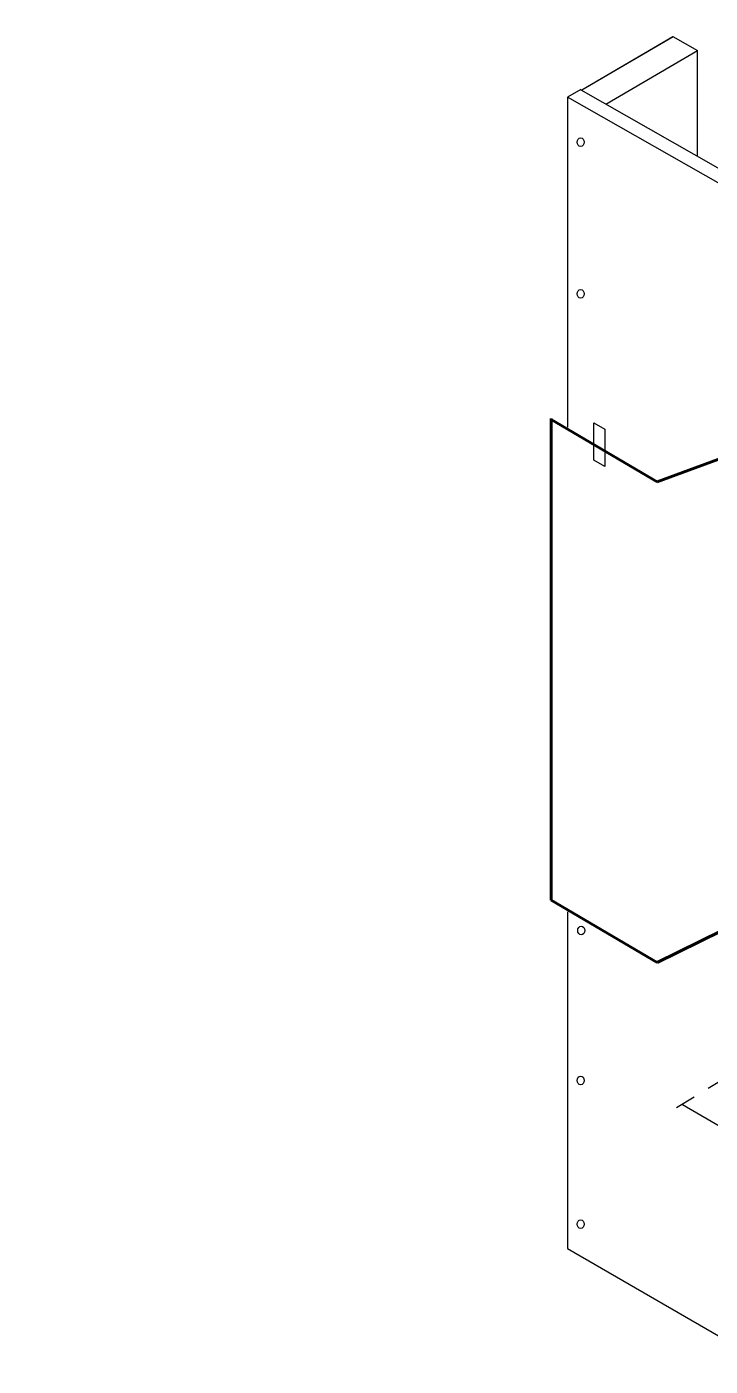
# Model space of a CAD drawing. Extents: x -1337 to 5791, y -3809 to 1769.
# Drawn here: x 378.3 to 628.8, y 1026.8 to 1518 of the extents above; entities that cross this region are included whole.
import ezdxf

# ---------------------------------------------------------------- set-up
doc = ezdxf.new("R2010")
doc.units = 0
doc.header["$MEASUREMENT"] = 0
doc.linetypes.add('AI-Linetype-49', pattern=[15, 9, -6])
doc.linetypes.add('AI-Linetype-8', pattern=[15, 9, -6])
for name, color, linetype, lineweight in [('G-ANNO-TTLB', 7, 'Continuous', 0), ('TYVEK', 7, 'Continuous', 0), ('WALL SCRATCH', 7, 'Continuous', 0)]:
    doc.layers.add(name, color=color, linetype=linetype, lineweight=lineweight)

msp = doc.modelspace()

# ---------------------------------------------------------------- hatches: boundary and pattern name
at = {"layer": 'G-ANNO-TTLB', "true_color": 0xff00ff, "transparency": 33554687}
h = msp.add_hatch(color=6, dxfattribs=at)
edge = h.paths.add_edge_path()
edge.add_spline(control_points=[(1773.02, -796.5), (1773.02, -796.5), (-1156.5, -796.5), (-1156.5, -796.5), (-1156.5, -796.5), (-1156.5, 1660.5), (-1156.5, 1660.5), (-1156.5, 1660.5), (1773.02, 1660.5), (1773.02, 1660.5), (1773.02, 1660.5), (1773.02, -796.5), (1773.02, -796.5)], knot_values=[0, 0, 0, 0, 1, 1, 1, 2, 2, 2, 3, 3, 3, 4, 4, 4, 4], degree=3, periodic=0)
edge = h.paths.add_edge_path()
edge.add_spline(control_points=[(-1147.5, 1651.5), (-1147.5, 1651.5), (-1147.5, -787.5), (-1147.5, -787.5), (-1147.5, -787.5), (1764.02, -787.5), (1764.02, -787.5), (1764.02, -787.5), (1764.02, 1651.5), (1764.02, 1651.5), (1764.02, 1651.5), (-1147.5, 1651.5), (-1147.5, 1651.5)], knot_values=[0, 0, 0, 0, 1, 1, 1, 2, 2, 2, 3, 3, 3, 4, 4, 4, 4], degree=3, periodic=0)
edge.add_line((-1147.5, 1651.5), (-1147.5, 1651.5))

# ---------------------------------------------------------------- linework, layer by layer
at = {"layer": 'G-ANNO-TTLB'}
for points in [[(1773.02, -796.5), (1773.02, -796.5), (-1156.5, -796.5), (-1156.5, -796.5), (-1156.5, -796.5), (-1156.5, 1660.5), (-1156.5, 1660.5), (-1156.5, 1660.5), (1773.02, 1660.5), (1773.02, 1660.5), (1773.02, 1660.5), (1773.02, -796.5), (1773.02, -796.5)], [(-1147.5, 1651.5), (-1147.5, 1651.5), (-1147.5, -787.5), (-1147.5, -787.5), (-1147.5, -787.5), (1764.02, -787.5), (1764.02, -787.5), (1764.02, -787.5), (1764.02, 1651.5), (1764.02, 1651.5), (1764.02, 1651.5), (-1147.5, 1651.5), (-1147.5, 1651.5)]]:
    msp.add_open_spline(points, degree=3, knots=[0, 0, 0, 0, 1, 1, 1, 2, 2, 2, 3, 3, 3, 4, 4, 4, 4], dxfattribs=at)
at = {"layer": 'TYVEK', "color": 18, "lineweight": 60, "true_color": 0x000000}
for p, q in [((570.58, 1197.75), (570.49, 1374.39)), ((570.58, 1374.04), (609.34, 1351.19)), ((609.34, 1351.19), (649.08, 1365.78)), ((570.58, 1197.75), (609.34, 1174.9)), ((609.34, 1174.9), (649.08, 1194.4))]:
    msp.add_line(p, q, dxfattribs=at)
at = {"layer": 'TYVEK', "color": 18, "linetype": 'AI-Linetype-49', "lineweight": 25, "true_color": 0x000000}
msp.add_line((674.27, 1156.64), (616.42, 1121.54), dxfattribs=at)
at = {"layer": 'TYVEK', "color": 1, "lineweight": 25, "true_color": 0xff0000}
msp.add_line((618.73, 1122.85), (652.06, 1103.36), dxfattribs=at)
at = {"layer": 'TYVEK', "color": 2, "lineweight": 25, "true_color": 0xffff00}
msp.add_lwpolyline([(586.22, 1359.04), (586.22, 1372.8), (590.26, 1370.48), (590.26, 1356.72)], close=True, dxfattribs=at)
at = {"layer": 'TYVEK', "color": 18, "linetype": 'AI-Linetype-8', "lineweight": 25, "true_color": 0x000000}
msp.add_lwpolyline([(622.17, 1125.71)], dxfattribs=at)
at = {"layer": 'WALL SCRATCH', "color": 33, "lineweight": 25, "true_color": 0xcc9966}
for p, q in [((581.79, 1494.89), (615.2, 1514.46)), ((581.79, 1494.89), (615.19, 1514.46)), ((615.19, 1514.46), (624.17, 1509.28)), ((590.53, 1489.59), (624.17, 1509.28)), ((624.15, 1470.41), (624.15, 1509.15))]:
    msp.add_line(p, q, dxfattribs=at)
at = {"layer": 'WALL SCRATCH', "color": 2, "lineweight": 25, "true_color": 0xffff00}
for p, q in [((581.39, 1495), (576.58, 1492.22)), ((581.53, 1494.75), (581.28, 1494.89)), ((850.32, 1341.26), (581.53, 1494.75)), ((576.58, 1492.22), (576.58, 1371.22)), ((845.37, 1338.73), (576.58, 1492.22)), ((576.58, 1193.48), (576.58, 1069.98)), ((576.58, 1069.98), (845.37, 914.37))]:
    msp.add_line(p, q, dxfattribs=at)
at = {"layer": 'WALL SCRATCH', "color": 252, "lineweight": 25, "true_color": 0x848484}
for centre in [(581.35, 1475.69), (581.35, 1420.1), (581.56, 1186.59), (581.35, 1131.65), (581.35, 1078.92)]:
    msp.add_ellipse(centre, major_axis=(0, 1.59), ratio=0.812499, dxfattribs=at)

doc.saveas('drawing.dxf')
